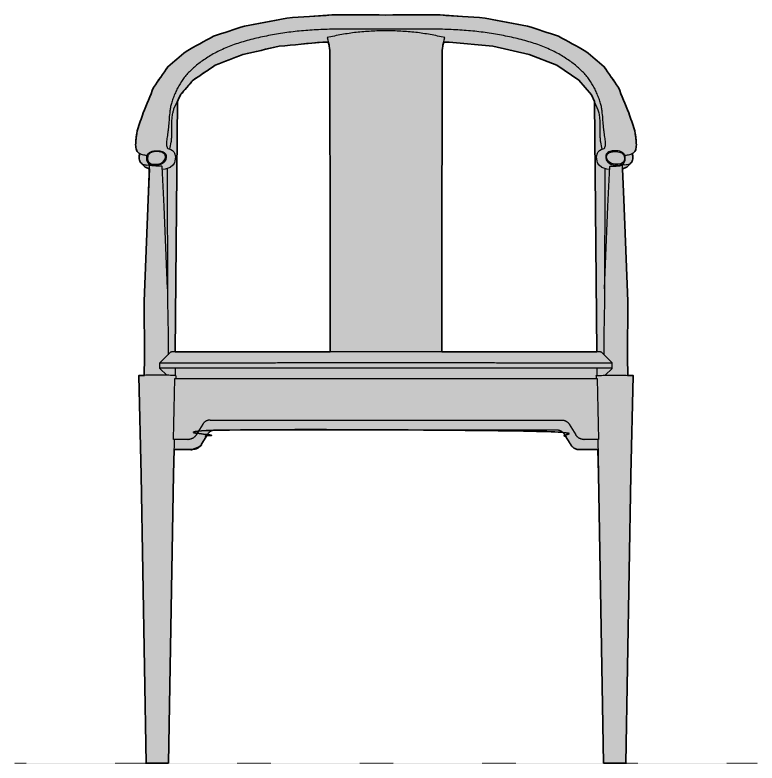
# Model space of a CAD drawing. Header units: millimetres. Extents: x 0 to 1796, y -1115 to 821.
# Drawn here: x 0 to 814, y 0 to 821 of the extents above; entities that cross this region are included whole.
import ezdxf

# ---------------------------------------------------------------- set-up
doc = ezdxf.new("R2010")
doc.units = ezdxf.units.MM
doc.linetypes.add('Dots', pattern=[1, 0, -1])
doc.layers.add('Blocks', color=7, linetype='Continuous')
doc.layers.add('Blocks$Fill', color=7, linetype='Continuous', true_color=0xffffff)
for name, color, linetype, lineweight, true_color in [('Blocks$Inner', 7, 'Continuous', 25, 0x007f00), ('Blocks$Outline', 7, 'Continuous', 35, 0xff3f3f), ('Groud', 7, 'Dots', 25, 0x243775)]:
    doc.layers.add(name, color=color, linetype=linetype, lineweight=lineweight, true_color=true_color)

# ---------------------------------------------------------------- blocks, each defined once
blk = doc.blocks.new('China Chair Dining Chair Front')
at = {"layer": 'Blocks$Fill'}
h = blk.add_hatch(color=256, dxfattribs=at)
h.paths.add_polyline_path([(639.57, 344.01), (645.7, 0), (670.19, 0), (675.66, 315.8), (678.32, 425.15), (678.32, 425.15), (678.32, 425.15), (678.32, 425.15), (678.32, 425.15), (678.32, 425.15), (678.32, 425.15), (678.32, 425.15), (678.32, 425.15), (678.32, 425.15), (678.32, 425.15), (678.32, 425.15), (678.32, 425.15), (678.32, 425.15), (678.32, 425.15), (678.32, 425.15), (678.32, 425.16), (678.32, 425.16), (678.32, 425.16), (678.32, 425.16), (678.32, 425.16), (678.32, 425.16), (678.32, 425.16), (678.32, 425.16), (678.31, 425.16), (678.31, 425.16), (678.31, 425.16), (678.31, 425.16), (678.31, 425.16), (678.31, 425.16), (678.31, 425.16), (678.31, 425.16), (678.31, 425.16), (678.31, 425.16), (678.31, 425.17), (678.31, 425.17), (678.31, 425.17), (678.3, 425.17), (678.3, 425.17), (678.3, 425.17), (678.3, 425.17), (678.3, 425.17), (678.3, 425.17), (678.29, 425.17), (678.29, 425.18), (678.28, 425.18), (678.28, 425.18), (678.28, 425.18), (678.27, 425.18), (678.26, 425.19), (678.25, 425.19), (678.24, 425.19), (678.23, 425.2), (678.2, 425.2), (678.15, 425.21), (678.09, 425.23), (678.03, 425.24), (677.95, 425.25), (677.78, 425.27), (677.57, 425.29), (677.03, 425.33), (676.35, 425.37), (672.19, 425.52), (672.28, 507.1), (667.87, 618.56), (666.53, 652.3), (671.13, 654.15), (674.75, 657.82), (674.91, 657.93), (675.07, 658.04), (675.22, 658.15), (675.37, 658.27), (675.52, 658.4), (675.66, 658.53), (675.8, 658.66), (675.94, 658.8), (676.04, 658.91), (676.14, 659.02), (676.23, 659.14), (676.33, 659.26), (676.42, 659.38), (676.51, 659.5), (676.59, 659.62), (676.71, 659.8), (676.78, 659.92), (676.85, 660.04), (676.92, 660.16), (676.99, 660.29), (677.05, 660.41), (677.11, 660.54), (677.17, 660.66), (677.23, 660.79), (677.29, 660.92), (677.34, 661.05), (677.39, 661.19), (677.44, 661.32), (677.48, 661.46), (677.53, 661.59), (677.56, 661.73), (677.6, 661.87), (677.64, 662.01), (677.67, 662.15), (677.7, 662.29), (677.72, 662.43), (677.75, 662.58), (677.77, 662.72), (677.8, 663.02), (677.83, 663.32), (677.85, 663.64), (677.86, 663.96), (677.86, 664.29), (677.85, 664.63), (677.83, 664.98), (677.78, 665.71), (677.7, 666.45), (677.54, 667.72), (677.32, 669.1), (677.52, 669.21), (677.71, 669.32), (677.9, 669.43), (678.08, 669.55), (678.34, 669.72), (678.46, 669.81), (678.58, 669.9), (678.7, 669.99), (678.82, 670.09), (678.93, 670.18), (679.05, 670.28), (679.16, 670.38), (679.26, 670.48), (679.36, 670.58), (679.47, 670.68), (679.56, 670.78), (679.66, 670.89), (679.75, 671), (679.84, 671.11), (679.92, 671.22), (680.01, 671.33), (680.09, 671.44), (680.16, 671.56), (680.24, 671.68), (680.31, 671.8), (680.38, 671.92), (680.45, 672.04), (680.51, 672.16), (680.57, 672.29), (680.63, 672.42), (680.69, 672.55), (680.75, 672.68), (680.8, 672.81), (680.9, 673.08), (681, 673.36), (681.09, 673.65), (681.17, 673.95), (681.24, 674.25), (681.31, 674.56), (681.38, 674.88), (681.43, 675.21), (681.48, 675.54), (681.52, 675.88), (681.56, 676.24), (681.59, 676.6), (681.61, 676.96), (681.64, 677.72), (681.65, 678.52), (681.64, 679.34), (681.61, 680.2), (681.51, 682.02), (681.34, 683.98), (680.84, 688.29), (680.52, 690.64), (680.34, 691.85), (680.12, 693.06), (679.92, 694.04), (679.7, 695.03), (673.36, 713.59), (661.93, 741.63), (646.26, 764.27), (626.39, 781.12), (596.09, 797.8), (562.19, 808.91), (515.69, 817.68), (466.47, 821.07), (407.02, 821.02), (347.57, 821.07), (298.36, 817.68), (251.85, 808.91), (217.95, 797.8), (187.66, 781.12), (167.79, 764.27), (152.12, 741.63), (140.68, 713.59), (134.35, 695.03), (134.12, 694.04), (133.92, 693.06), (133.71, 691.85), (133.52, 690.64), (132.93, 686.07), (132.71, 683.98), (132.54, 682.02), (132.43, 680.2), (132.4, 679.34), (132.39, 678.52), (132.4, 677.72), (132.43, 676.96), (132.45, 676.6), (132.48, 676.24), (132.52, 675.88), (132.56, 675.54), (132.61, 675.21), (132.67, 674.88), (132.73, 674.56), (132.8, 674.25), (132.87, 673.95), (132.96, 673.65), (133.04, 673.36), (133.14, 673.08), (133.24, 672.81), (133.3, 672.68), (133.35, 672.55), (133.41, 672.42), (133.47, 672.29), (133.53, 672.16), (133.6, 672.04), (133.66, 671.92), (133.73, 671.8), (133.8, 671.68), (133.88, 671.56), (133.96, 671.44), (134.04, 671.33), (134.12, 671.22), (134.2, 671.11), (134.29, 671), (134.39, 670.89), (134.48, 670.78), (134.58, 670.68), (134.68, 670.58), (134.78, 670.48), (134.89, 670.38), (135, 670.28), (135.11, 670.18), (135.22, 670.09), (135.34, 669.99), (135.46, 669.9), (135.58, 669.81), (135.71, 669.72), (135.96, 669.55), (136.15, 669.43), (136.33, 669.32), (136.53, 669.21), (136.72, 669.1), (136.5, 667.72), (136.34, 666.45), (136.26, 665.71), (136.21, 664.98), (136.19, 664.63), (136.19, 664.29), (136.19, 663.96), (136.2, 663.64), (136.21, 663.32), (136.24, 663.02), (136.27, 662.72), (136.3, 662.58), (136.32, 662.43), (136.35, 662.29), (136.38, 662.15), (136.41, 662.01), (136.44, 661.87), (136.48, 661.73), (136.52, 661.59), (136.56, 661.46), (136.6, 661.32), (136.65, 661.19), (136.7, 661.05), (136.76, 660.92), (136.81, 660.79), (136.87, 660.66), (136.93, 660.54), (136.99, 660.41), (137.05, 660.29), (137.12, 660.16), (137.19, 660.04), (137.26, 659.92), (137.37, 659.75), (137.45, 659.62), (137.54, 659.5), (137.62, 659.38), (137.72, 659.26), (137.81, 659.14), (137.91, 659.02), (138, 658.91), (138.11, 658.8), (138.24, 658.66), (138.38, 658.53), (138.52, 658.4), (138.67, 658.27), (138.82, 658.15), (138.97, 658.04), (139.13, 657.93), (139.29, 657.82), (142.92, 654.15), (147.51, 652.3), (141.77, 507.1), (142.18, 445.41), (141.85, 425.52), (137.69, 425.37), (137.01, 425.33), (136.48, 425.29), (136.27, 425.27), (136.09, 425.25), (136.02, 425.24), (135.95, 425.23), (135.89, 425.21), (135.85, 425.2), (135.82, 425.2), (135.8, 425.19), (135.79, 425.19), (135.78, 425.19), (135.77, 425.18), (135.77, 425.18), (135.76, 425.18), (135.76, 425.18), (135.75, 425.18), (135.75, 425.17), (135.75, 425.17), (135.74, 425.17), (135.74, 425.17), (135.74, 425.17), (135.74, 425.17), (135.74, 425.17), (135.74, 425.17), (135.74, 425.17), (135.73, 425.17), (135.73, 425.16), (135.73, 425.16), (135.73, 425.16), (135.73, 425.16), (135.73, 425.16), (135.73, 425.16), (135.73, 425.16), (135.73, 425.16), (135.73, 425.16), (135.73, 425.16), (135.73, 425.16), (135.73, 425.16), (135.73, 425.16), (135.73, 425.16), (135.73, 425.16), (135.73, 425.16), (135.73, 425.16), (135.73, 425.16), (135.73, 425.15), (135.73, 425.15), (135.73, 425.15), (135.72, 425.15), (135.72, 425.15), (135.72, 425.15), (135.72, 425.15), (135.72, 425.15), (135.72, 425.15), (135.72, 425.15), (135.72, 425.15), (135.72, 425.15), (135.72, 425.15), (135.72, 425.15), (135.72, 425.15), (135.72, 425.15), (143.85, 0), (168.35, 0), (173.83, 316.96), (174.47, 344.01), (195.04, 343.97), (195.06, 343.97), (195.41, 343.98), (195.71, 343.99), (196.02, 344.01), (196.33, 344.05), (196.64, 344.09), (196.95, 344.14), (197.26, 344.2), (197.58, 344.28), (197.89, 344.36), (198.2, 344.45), (198.52, 344.56), (198.83, 344.67), (199.14, 344.8), (199.45, 344.93), (199.75, 345.08), (200.05, 345.23), (200.35, 345.4), (200.65, 345.58), (200.94, 345.77), (201.22, 345.97), (201.5, 346.17), (201.77, 346.39), (202.03, 346.62), (202.29, 346.85), (202.54, 347.1), (202.78, 347.35), (203.01, 347.61), (203.23, 347.88), (203.45, 348.15), (203.65, 348.43), (203.84, 348.72), (204.03, 349.01), (211.17, 360.73), (211.34, 360.99), (211.52, 361.25), (211.7, 361.51), (211.9, 361.76), (212.1, 362), (212.31, 362.24), (212.53, 362.47), (212.76, 362.69), (212.99, 362.9), (213.23, 363.11), (213.48, 363.3), (213.73, 363.49), (213.99, 363.67), (214.25, 363.84), (214.52, 364), (214.79, 364.16), (215.07, 364.3), (215.34, 364.43), (215.62, 364.55), (215.91, 364.66), (216.19, 364.77), (216.48, 364.86), (216.76, 364.94), (217.05, 365.02), (217.33, 365.08), (217.62, 365.14), (217.9, 365.18), (218.18, 365.22), (218.46, 365.25), (218.74, 365.27), (219.01, 365.28), (219.29, 365.29), (407.02, 365.28), (594.76, 365.29), (595.03, 365.28), (595.3, 365.27), (595.58, 365.25), (595.86, 365.22), (596.14, 365.18), (596.43, 365.14), (596.71, 365.08), (597, 365.02), (597.28, 364.94), (597.57, 364.86), (597.85, 364.77), (598.14, 364.66), (598.42, 364.55), (598.7, 364.43), (598.98, 364.3), (599.25, 364.16), (599.52, 364), (599.79, 363.84), (600.05, 363.67), (600.31, 363.49), (600.56, 363.3), (600.81, 363.11), (601.05, 362.9), (601.28, 362.69), (601.51, 362.47), (601.73, 362.24), (601.94, 362), (602.14, 361.76), (602.34, 361.51), (602.52, 361.25), (602.7, 360.99), (602.87, 360.73), (610.01, 349.01), (610.2, 348.72), (610.39, 348.43), (610.6, 348.15), (610.81, 347.88), (611.03, 347.61), (611.26, 347.35), (611.5, 347.1), (611.75, 346.86), (612.01, 346.62), (612.27, 346.4), (612.54, 346.18), (612.82, 345.97), (613.1, 345.77), (613.39, 345.58), (613.68, 345.41), (613.98, 345.24), (614.28, 345.08), (614.58, 344.94), (614.89, 344.8), (615.2, 344.67), (615.51, 344.56), (615.83, 344.46), (616.14, 344.36), (616.45, 344.28), (616.77, 344.21), (617.08, 344.14), (617.39, 344.09), (617.7, 344.05), (618.01, 344.02), (618.31, 343.99), (618.61, 343.98), (618.91, 343.97), (618.98, 343.97), (619, 343.97)], flags=0)
h.paths.add_polyline_path([(638.15, 451.3), (608.35, 451.31), (593.62, 451.32), (468.29, 451.37), (468.36, 572.33), (468.55, 750.95), (468.57, 777.29), (468.64, 779.68), (468.7, 780.88), (468.79, 782.07), (468.89, 783.26), (469.02, 784.46), (469.17, 785.65), (469.35, 786.83), (469.54, 787.97), (469.75, 789.1), (469.98, 790.23), (470.24, 791.35), (476.39, 791.32), (524.05, 786.72), (564.12, 777.74), (594.31, 765.88), (618.51, 749.58), (632.48, 733.29), (635.77, 725.99)], flags=0)
h.paths.add_polyline_path([(343.8, 791.35), (344.06, 790.23), (344.3, 789.1), (344.51, 787.97), (344.7, 786.83), (344.87, 785.65), (345.02, 784.46), (345.15, 783.26), (345.26, 782.07), (345.34, 780.88), (345.4, 779.68), (345.47, 777.29), (345.49, 750.95), (345.69, 572.33), (345.72, 540.97), (345.76, 451.37), (205.69, 451.31), (188.65, 451.31), (175.89, 451.3), (178.28, 726.16), (181.57, 733.29), (195.54, 749.58), (219.73, 765.88), (249.92, 777.74), (289.99, 786.72), (337.65, 791.32)], flags=0)
at = {"layer": 'Blocks$Inner'}
for p, q in [((178.28, 726.16), (175.89, 451.3)), ((635.77, 725.99), (638.15, 451.3)), ((170.63, 450.85), (158.99, 439.19)), ((655.05, 439.19), (643.41, 450.85)), ((159, 433.2), (158.99, 439.18)), ((655.04, 433.2), (655.05, 439.18)), ((166.61, 425.59), (159.01, 433.18)), ((175.74, 433.37), (175.67, 425.28)), ((638.31, 433.37), (638.38, 425.28)), ((647.43, 425.59), (655.04, 433.18)), ((176.46, 425.15), (176.38, 421.99)), ((637.58, 425.15), (637.66, 421.99)), ((206.01, 371.87), (198.87, 360.15)), ((214.12, 376.43), (214.05, 376.43)), ((608.03, 371.87), (615.18, 360.15)), ((211.17, 360.73), (204.03, 349.01)), ((610.01, 349.01), (602.87, 360.73)), ((639.58, 344.01), (619, 343.97))]:
    blk.add_line(p, q, dxfattribs=at)
for points in [[(679.7, 695.03), (673.36, 713.59), (661.93, 741.63), (646.26, 764.27), (626.39, 781.12), (596.09, 797.8), (562.19, 808.91), (515.69, 817.68), (466.47, 821.07), (407.02, 821.02), (347.57, 821.07), (298.36, 817.68), (251.85, 808.91), (217.95, 797.8), (187.66, 781.12), (167.79, 764.27), (152.12, 741.63), (140.68, 713.59), (134.35, 695.03)], [(174.45, 717.87), (181.57, 733.29), (195.54, 749.58), (219.73, 765.88), (249.92, 777.74), (289.99, 786.72), (337.65, 791.32), (343.8, 791.35)], [(639.94, 716.72), (632.48, 733.29), (618.51, 749.58), (594.31, 765.88), (564.12, 777.74), (524.05, 786.72), (476.39, 791.32), (470.24, 791.35)], [(167.67, 674.38), (170.93, 673.43), (172.71, 672.32), (174.14, 670.78), (174.88, 669.52), (175.41, 668.17), (175.94, 665.09), (175.9, 663), (175.45, 660.43), (175.11, 659.31), (174.55, 658.03), (173.16, 656.08), (170.11, 653.77), (164.92, 651.9), (161.72, 651.36)], [(652.32, 651.36), (649.12, 651.9), (643.94, 653.77), (640.88, 656.08), (639.49, 658.03), (638.93, 659.31), (638.59, 660.43), (638.15, 663), (638.1, 665.09), (638.64, 668.17), (639.17, 669.52), (639.9, 670.78), (641.33, 672.32), (643.11, 673.43), (646.37, 674.38)], [(145.7, 665.72), (145.43, 663.62), (145.66, 661.51), (146.47, 659.56), (149.31, 657.68), (152.69, 657.19), (156.13, 657.28), (159.47, 658), (162.43, 659.7), (164.38, 662.52)], [(668.34, 665.72), (668.61, 663.62), (668.39, 661.51), (667.58, 659.56), (664.74, 657.68), (661.35, 657.19), (657.92, 657.28), (654.57, 658), (651.61, 659.7), (649.66, 662.52)], [(147.51, 652.3), (142.92, 654.15), (139.29, 657.82)], [(666.53, 652.3), (671.13, 654.15), (674.75, 657.82)], [(141.85, 425.51), (142.18, 445.41), (141.77, 507.1), (146.17, 618.56), (147.68, 656.58)], [(167.33, 520.43), (163.83, 610.85), (161.55, 654.72)], [(167.05, 652.67), (167.36, 507.11), (168.04, 470.49), (168.04, 448.19)], [(646.99, 652.67), (646.68, 507.11), (646, 470.49), (646, 448.19)], [(646.71, 520.43), (650.21, 610.85), (652.5, 654.72)], [(672.19, 425.51), (671.86, 445.41), (672.28, 507.1), (667.87, 618.56), (666.36, 656.58)], [(174.73, 355.13), (173.83, 316.96), (168.35, 0), (143.85, 0), (138.38, 315.8), (135.72, 425.15)], [(189.83, 355.12), (173.87, 355.13), (174.2, 371.84), (174.52, 388.56), (174.86, 405.27), (175.19, 421.99), (407.02, 421.99), (638.85, 421.99), (639.19, 405.27), (639.52, 388.56), (639.85, 371.84), (640.17, 355.13), (624.21, 355.12)], [(639.31, 355.13), (640.21, 316.96), (645.7, 0), (670.19, 0), (675.66, 315.8), (678.32, 425.15)], [(214.05, 376.43), (407.02, 376.43), (599.99, 376.43)], [(594.76, 365.29), (407.02, 365.28), (219.29, 365.29)], [(195.04, 343.97), (174.46, 344.01)]]:
    blk.add_lwpolyline(points, dxfattribs=at)
for points, knots in [([(407.02, 805.3), (403.86, 805.33), (397.5, 805.36), (387.83, 805.41), (378.17, 805.56), (368.66, 805.67), (359.21, 805.64), (346.51, 805.41), (330.61, 804.82), (311.84, 803.53), (293.62, 801.26), (275.83, 798.06), (258.66, 794.18), (242.25, 789.38), (227.34, 783.51), (214.16, 776.58), (202.75, 768.91), (194.8, 762.27), (189.34, 756.75), (184.52, 751.05), (180.5, 744.86), (177.08, 738.21), (174.78, 733.05), (172.72, 727.78), (171.26, 722.78), (170.29, 718.06), (169.46, 712.15), (168.98, 705.39), (168.52, 699.06), (167.96, 694.12), (167.23, 689.23), (166.43, 683.68), (166.09, 678.55), (166.7, 675.8), (167.48, 674.64), (167.67, 674.38)], [14.7595445, 14.7595445, 14.7595445, 14.7595445, 14.7751695, 14.7907945, 14.8064195, 14.8220445, 14.8376695, 14.8532945, 14.8845445, 14.9157945, 14.9470445, 14.9782945, 15.0095445, 15.0407945, 15.0720445, 15.1032945, 15.1345445, 15.1657945, 15.1814195, 15.1970445, 15.2282945, 15.2439195, 15.2595445, 15.2751695, 15.2907945, 15.3064195, 15.3220445, 15.3532945, 15.3845445, 15.4001695, 15.4157945, 15.4470445, 15.4782945, 15.5095445, 15.5189129, 15.5189129, 15.5189129, 15.5189129]), ([(646.37, 674.38), (646.57, 674.64), (647.34, 675.8), (647.95, 678.55), (647.62, 683.68), (646.82, 689.23), (646.08, 694.12), (645.52, 699.06), (645.06, 705.39), (644.58, 712.15), (643.75, 718.06), (642.78, 722.78), (641.32, 727.78), (639.26, 733.05), (636.96, 738.21), (633.54, 744.86), (629.52, 751.05), (624.71, 756.75), (619.24, 762.27), (611.3, 768.91), (599.88, 776.58), (586.7, 783.51), (571.79, 789.38), (555.38, 794.18), (538.22, 798.06), (520.42, 801.26), (502.2, 803.53), (483.43, 804.82), (467.53, 805.41), (454.84, 805.64), (445.38, 805.67), (435.88, 805.56), (426.21, 805.41), (416.55, 805.36), (410.19, 805.33), (407.02, 805.3)], [14.0001762, 14.0001762, 14.0001762, 14.0001762, 14.0095445, 14.0407945, 14.0720445, 14.1032945, 14.1189195, 14.1345445, 14.1657945, 14.1970445, 14.2126695, 14.2282945, 14.2439195, 14.2595445, 14.2751695, 14.2907945, 14.3220445, 14.3376695, 14.3532945, 14.3845445, 14.4157945, 14.4470445, 14.4782945, 14.5095445, 14.5407945, 14.5720445, 14.6032945, 14.6345445, 14.6657945, 14.6814195, 14.6970445, 14.7126695, 14.7282945, 14.7439195, 14.7595445, 14.7595445, 14.7595445, 14.7595445]), ([(407.02, 803.69), (401.65, 803.71), (393.53, 803.43), (382.55, 802.69), (371.73, 801.68), (358.53, 799.7), (347.78, 797.39), (342.38, 796.15)], [220.465444, 220.465444, 220.465444, 220.465444, 220.715444, 220.840444, 220.965444, 221.215444, 221.465444, 221.465444, 221.465444, 221.465444]), ([(471.66, 796.15), (466.26, 797.39), (455.52, 799.7), (442.31, 801.68), (431.49, 802.69), (420.51, 803.43), (412.39, 803.71), (407.02, 803.69)], [219.465444, 219.465444, 219.465444, 219.465444, 219.715444, 219.965444, 220.090444, 220.215444, 220.465444, 220.465444, 220.465444, 220.465444]), ([(169.77, 673.77), (170.51, 676.26), (171.08, 678.89), (171.46, 681.63), (171.55, 682.31), (171.79, 684.26), (171.98, 687.55), (172.03, 691.55), (172, 695.67), (171.97, 699.94), (172.07, 704.47), (172.49, 709.31), (173.28, 713.8), (174.08, 716.7), (174.45, 717.87)], [0.3621621, 0.3621621, 0.3621621, 0.3621621, 0.4011482, 0.4011482, 0.4011482, 0.4107143, 0.4285714, 0.4464286, 0.4642857, 0.4821429, 0.5, 0.5178571, 0.5357143, 0.5475146, 0.5475146, 0.5475146, 0.5475146]), ([(644.28, 673.77), (643.53, 676.26), (642.97, 678.89), (642.58, 681.63), (642.49, 682.31), (642.25, 684.26), (642.06, 687.55), (642.01, 691.55), (642.04, 695.67), (642.08, 699.94), (641.98, 704.47), (641.56, 709.31), (640.83, 713.44), (640.17, 715.95), (639.94, 716.74)], [0.3621621, 0.3621621, 0.3621621, 0.3621621, 0.4011482, 0.4011482, 0.4011482, 0.4107143, 0.4285714, 0.4464286, 0.4642857, 0.4821429, 0.5, 0.5178571, 0.5357143, 0.5436864, 0.5436864, 0.5436864, 0.5436864]), ([(134.35, 695.03), (134.19, 694.37), (133.87, 692.91), (133.51, 690.62), (133.2, 688.27), (132.83, 685.31), (132.36, 680.58), (132.3, 676.27), (133.07, 673), (134.08, 671.04), (135.86, 669.48), (138.26, 668.33), (140.92, 667.62), (143.39, 667.32), (144.71, 667.31), (145.24, 667.32)], [18.3635462, 18.3635462, 18.3635462, 18.3635462, 18.3713227, 18.3809381, 18.3905535, 18.4001689, 18.4193997, 18.4578614, 18.4770922, 18.496323, 18.5155538, 18.5347846, 18.5540154, 18.5732462, 18.590956, 18.590956, 18.590956, 18.590956]), ([(668.8, 667.32), (669.34, 667.31), (670.65, 667.32), (673.12, 667.62), (675.78, 668.33), (678.18, 669.48), (679.97, 671.04), (680.98, 673), (681.74, 676.27), (681.68, 680.58), (681.21, 685.31), (680.84, 688.27), (680.54, 690.62), (680.17, 692.91), (679.85, 694.37), (679.7, 695.03)], [0.1361364, 0.1361364, 0.1361364, 0.1361364, 0.1538462, 0.173077, 0.1923078, 0.2115386, 0.2307694, 0.2500003, 0.2692311, 0.3076927, 0.3269235, 0.3365389, 0.3461543, 0.3557697, 0.3635462, 0.3635462, 0.3635462, 0.3635462]), ([(136.72, 669.1), (136.56, 668.14), (136.43, 667.26), (136.34, 666.45), (136.31, 666.19), (136.18, 664.92), (136.14, 662.94), (136.59, 661.15), (137.13, 660.12), (137.34, 659.8)], [0.4399092, 0.4399092, 0.4399092, 0.4399092, 0.470446, 0.470446, 0.470446, 0.48, 0.52, 0.56, 0.5789974, 0.5789974, 0.5789974, 0.5789974]), ([(145.31, 667.47), (145.56, 668), (146.17, 668.97), (147.88, 670.54), (149.5, 671.21), (150.62, 671.51)], [9, 9, 9, 9, 9.25, 9.5, 10, 10, 10, 10]), ([(150.84, 670.56), (150.76, 670.53), (150.2, 670.38), (149.18, 670), (147.92, 669.26), (146.88, 668.27), (146.12, 667.06), (145.82, 666.17), (145.7, 665.72)], [43.345105, 43.345105, 43.345105, 43.345105, 43.612643, 45.093254, 46.573866, 47.982677, 49.391487, 50.798119, 50.798119, 50.798119, 50.798119]), ([(157.54, 671.03), (156.45, 671.09), (154.2, 671.13), (151.96, 670.86), (150.84, 670.56)], [36.602356, 36.602356, 36.602356, 36.602356, 39.86508, 43.345105, 43.345105, 43.345105, 43.345105]), ([(163.85, 668.61), (163.52, 668.97), (162.71, 669.64), (160.61, 670.65), (158.79, 670.96), (157.54, 671.03)], [29.672751, 29.672751, 29.672751, 29.672751, 31.13815, 32.814694, 36.602356, 36.602356, 36.602356, 36.602356]), ([(164.38, 662.52), (164.47, 662.74), (164.65, 663.21), (164.9, 664.12), (165.08, 665.26), (164.98, 666.55), (164.55, 667.7), (164.1, 668.33), (163.85, 668.61)], [23.195764, 23.195764, 23.195764, 23.195764, 23.934281, 24.672799, 26.028942, 27.385084, 28.528918, 29.672751, 29.672751, 29.672751, 29.672751]), ([(164.58, 669.25), (164.79, 669.02), (165.17, 668.53), (165.62, 667.68), (165.91, 666.76), (166.08, 665.49), (165.94, 663.94), (165.56, 662.74), (165.32, 662.15)], [4, 4, 4, 4, 4.125, 4.25, 4.375, 4.5, 4.75, 5, 5, 5, 5]), ([(649.46, 669.25), (649.25, 669.02), (648.87, 668.53), (648.42, 667.68), (648.13, 666.76), (647.96, 665.49), (648.11, 663.94), (648.49, 662.74), (648.72, 662.15)], [4, 4, 4, 4, 4.125, 4.25, 4.375, 4.5, 4.75, 5, 5, 5, 5]), ([(649.66, 662.52), (649.57, 662.74), (649.4, 663.21), (649.14, 664.12), (648.96, 665.26), (649.07, 666.55), (649.49, 667.7), (649.94, 668.33), (650.19, 668.61)], [23.195764, 23.195764, 23.195764, 23.195764, 23.934281, 24.672799, 26.028942, 27.385084, 28.528918, 29.672751, 29.672751, 29.672751, 29.672751]), ([(650.19, 668.61), (650.52, 668.97), (651.34, 669.64), (653.43, 670.65), (655.25, 670.96), (656.51, 671.03)], [29.672751, 29.672751, 29.672751, 29.672751, 31.13815, 32.814694, 36.602356, 36.602356, 36.602356, 36.602356]), ([(656.51, 671.03), (657.59, 671.09), (659.84, 671.13), (662.08, 670.86), (663.2, 670.56)], [36.602356, 36.602356, 36.602356, 36.602356, 39.86508, 43.345105, 43.345105, 43.345105, 43.345105]), ([(663.2, 670.56), (663.29, 670.53), (663.85, 670.38), (664.86, 670), (666.12, 669.26), (667.17, 668.27), (667.92, 667.06), (668.23, 666.17), (668.34, 665.72)], [43.345105, 43.345105, 43.345105, 43.345105, 43.612643, 45.093254, 46.573866, 47.982677, 49.391487, 50.798119, 50.798119, 50.798119, 50.798119]), ([(668.73, 667.47), (668.48, 668), (667.87, 668.97), (666.16, 670.54), (664.54, 671.21), (663.43, 671.51)], [9, 9, 9, 9, 9.25, 9.5, 10, 10, 10, 10]), ([(677.32, 669.1), (677.48, 668.14), (677.61, 667.26), (677.7, 666.45), (677.73, 666.19), (677.86, 664.92), (677.9, 662.94), (677.45, 661.15), (676.91, 660.12), (676.71, 659.8)], [0.4399092, 0.4399092, 0.4399092, 0.4399092, 0.470446, 0.470446, 0.470446, 0.48, 0.52, 0.56, 0.5789974, 0.5789974, 0.5789974, 0.5789974]), ([(137.34, 659.8), (137.35, 659.78), (137.57, 659.43), (138.33, 658.45), (139.96, 657.3), (142.38, 656.49), (144.9, 656.3), (146.67, 656.54), (147.69, 656.84), (148.04, 656.98), (148.18, 657.04)], [0.5789974, 0.5789974, 0.5789974, 0.5789974, 0.5799979, 0.5999979, 0.6399979, 0.6799979, 0.7199979, 0.7599979, 0.7799979, 0.7999979, 0.7999979, 0.7999979, 0.7999979]), ([(152.47, 656.2), (151.63, 656.24), (150.39, 656.36), (148.73, 656.8), (147.53, 657.3), (146.47, 658.02), (145.91, 658.67), (145.68, 659.02)], [6, 6, 6, 6, 6.333333, 6.5, 6.666667, 6.833333, 7, 7, 7, 7]), ([(165.32, 662.15), (165.12, 661.64), (164.63, 660.67), (163.29, 658.93), (161.32, 657.57), (158.93, 656.71), (156.06, 656.17), (153.92, 656.13), (152.47, 656.2)], [5, 5, 5, 5, 5.107143, 5.214286, 5.428571, 5.571429, 5.714286, 6, 6, 6, 6]), ([(648.72, 662.15), (648.92, 661.64), (649.42, 660.67), (650.76, 658.93), (652.72, 657.57), (655.11, 656.71), (657.98, 656.17), (660.13, 656.13), (661.57, 656.2)], [5, 5, 5, 5, 5.107143, 5.214286, 5.428571, 5.571429, 5.714286, 6, 6, 6, 6]), ([(661.57, 656.2), (662.41, 656.24), (663.66, 656.36), (665.32, 656.8), (666.51, 657.3), (667.58, 658.02), (668.14, 658.67), (668.36, 659.02)], [6, 6, 6, 6, 6.333333, 6.5, 6.666667, 6.833333, 7, 7, 7, 7]), ([(676.71, 659.8), (676.7, 659.78), (676.47, 659.43), (675.72, 658.45), (674.08, 657.3), (671.67, 656.49), (669.14, 656.3), (667.38, 656.54), (666.35, 656.84), (666, 656.98), (665.86, 657.04)], [0.5789974, 0.5789974, 0.5789974, 0.5789974, 0.5799979, 0.5999979, 0.6399979, 0.6799979, 0.7199979, 0.7599979, 0.7799979, 0.7999979, 0.7999979, 0.7999979, 0.7999979]), ([(151.78, 655.37), (150.55, 655.6), (149.76, 655.86), (148.8, 656.16), (148.12, 656.36), (147.73, 656.51), (147.64, 656.61), (147.8, 656.61), (148.01, 656.55), (148.15, 656.49), (148.27, 656.44), (148.4, 656.38), (148.55, 656.29), (148.67, 656.22), (148.74, 656.17)], [0.4361483, 0.4361483, 0.4361483, 0.4361483, 0.5113265, 0.5738265, 0.6363265, 0.6988265, 0.7613265, 0.8238265, 0.8550765, 0.8707015, 0.8863265, 0.9019515, 0.9175765, 0.9372652, 0.9372652, 0.9372652, 0.9372652]), ([(161.55, 654.72), (161.55, 654.72), (161.54, 654.79), (161.42, 654.91), (161.03, 655.03), (160.45, 655.05), (159.6, 655.02), (158.52, 654.98), (157.31, 654.96), (156.46, 654.98), (151.78, 655.37)], [0, 0, 0, 0, 0.0077784, 0.0702785, 0.1327786, 0.1952786, 0.2577787, 0.3202788, 0.3827789, 0.4361483, 0.4361483, 0.4361483, 0.4361483]), ([(652.5, 654.72), (652.5, 654.72), (652.5, 654.79), (652.63, 654.91), (653.01, 655.03), (653.6, 655.05), (654.44, 655.02), (655.53, 654.98), (656.73, 654.96), (657.58, 654.98), (662.26, 655.37)], [0, 0, 0, 0, 0.0077784, 0.0702785, 0.1327786, 0.1952786, 0.2577787, 0.3202788, 0.3827789, 0.4361483, 0.4361483, 0.4361483, 0.4361483]), ([(662.26, 655.37), (663.49, 655.6), (664.28, 655.86), (665.25, 656.16), (665.93, 656.36), (666.31, 656.51), (666.41, 656.61), (666.24, 656.61), (666.04, 656.55), (665.89, 656.49), (665.78, 656.44), (665.65, 656.38), (665.49, 656.29), (665.37, 656.22), (665.3, 656.17)], [0.4361483, 0.4361483, 0.4361483, 0.4361483, 0.5113265, 0.5738265, 0.6363265, 0.6988265, 0.7613265, 0.8238265, 0.8550765, 0.8707015, 0.8863265, 0.9019515, 0.9175765, 0.9372652, 0.9372652, 0.9372652, 0.9372652]), ([(172.59, 451.29), (172.29, 451.27), (171.89, 451.22), (171.53, 451.14), (171.35, 451.09), (171.24, 451.05), (171.1, 451), (170.88, 450.94), (170.72, 450.89), (170.63, 450.85)], [8.3657359, 8.3657359, 8.3657359, 8.3657359, 8.4907359, 8.5532359, 8.5844859, 8.6157359, 8.6469859, 8.6782359, 8.7349609, 8.7349609, 8.7349609, 8.7349609]), ([(174.57, 451.3), (174.48, 451.3), (174.29, 451.3), (174.02, 451.3), (173.77, 451.3), (173.56, 451.29), (173.39, 451.29), (173.27, 451.29), (173.19, 451.29), (173.14, 451.29), (173.09, 451.29), (173.06, 451.29), (173.04, 451.29), (173.02, 451.29), (173.01, 451.29), (173.01, 451.29), (173, 451.29), (172.99, 451.29), (172.99, 451.29), (172.98, 451.29), (172.97, 451.29), (172.97, 451.29), (172.96, 451.29), (172.94, 451.29), (172.93, 451.29), (172.9, 451.29), (172.87, 451.29), (172.82, 451.29), (172.76, 451.29), (172.67, 451.29), (172.61, 451.29), (172.59, 451.29)], [5.899617, 5.899617, 5.899617, 5.899617, 6.190728, 6.48184, 6.734262, 6.986685, 7.163939, 7.299157, 7.367665, 7.436172, 7.48118, 7.526187, 7.549018, 7.571849, 7.579685, 7.58752, 7.598076, 7.608631, 7.617168, 7.625705, 7.634242, 7.642779, 7.658375, 7.673972, 7.706334, 7.738696, 7.794062, 7.849429, 7.994827, 8.180281, 8.365736, 8.365736, 8.365736, 8.365736]), ([(407.02, 451.33), (398.13, 451.34), (379.56, 451.36), (351.29, 451.37), (322.23, 451.37), (298.02, 451.36), (278.65, 451.35), (264.11, 451.34), (249.62, 451.33), (235.09, 451.32), (220.43, 451.32), (210.61, 451.31), (205.69, 451.31)], [4.3674804, 4.3674804, 4.3674804, 4.3674804, 4.4380787, 4.5150017, 4.5919248, 4.6688479, 4.7073094, 4.745771, 4.7842325, 4.8226941, 4.8611556, 4.8996171, 4.8996171, 4.8996171, 4.8996171]), ([(608.35, 451.31), (603.43, 451.31), (593.61, 451.32), (578.95, 451.32), (564.42, 451.33), (549.93, 451.34), (535.39, 451.35), (516.03, 451.36), (491.81, 451.37), (462.75, 451.37), (434.49, 451.36), (415.91, 451.34), (407.02, 451.33)], [3.8353437, 3.8353437, 3.8353437, 3.8353437, 3.8738053, 3.9122668, 3.9507283, 3.9891899, 4.0276514, 4.066113, 4.143036, 4.2199591, 4.2968822, 4.3674804, 4.3674804, 4.3674804, 4.3674804]), ([(641.46, 451.29), (641.43, 451.29), (641.37, 451.29), (641.29, 451.29), (641.22, 451.29), (641.17, 451.29), (641.14, 451.29), (641.12, 451.29), (641.1, 451.29), (641.09, 451.29), (641.08, 451.29), (641.07, 451.29), (641.06, 451.29), (641.06, 451.29), (641.05, 451.29), (641.04, 451.29), (641.04, 451.29), (641.03, 451.29), (641.02, 451.29), (641.01, 451.29), (640.98, 451.29), (640.95, 451.29), (640.9, 451.29), (640.85, 451.29), (640.77, 451.29), (640.65, 451.29), (640.48, 451.29), (640.27, 451.3), (640.02, 451.3), (639.75, 451.3), (639.57, 451.3), (639.47, 451.3)], [0.369225, 0.369225, 0.369225, 0.369225, 0.554679, 0.740134, 0.885532, 0.940898, 0.996265, 1.028627, 1.060989, 1.076585, 1.092182, 1.100719, 1.109256, 1.117793, 1.12633, 1.136885, 1.147441, 1.155276, 1.163112, 1.185943, 1.208774, 1.253781, 1.298789, 1.367296, 1.435803, 1.571022, 1.748276, 2.000698, 2.253121, 2.544232, 2.835344, 2.835344, 2.835344, 2.835344]), ([(643.41, 450.85), (643.33, 450.89), (643.16, 450.94), (642.94, 451), (642.81, 451.05), (642.69, 451.09), (642.51, 451.14), (642.15, 451.22), (641.76, 451.27), (641.46, 451.29)], [0, 0, 0, 0, 0.056725, 0.087975, 0.119225, 0.150475, 0.181725, 0.244225, 0.369225, 0.369225, 0.369225, 0.369225]), ([(158.99, 439.26), (172.35, 439.27), (173.98, 439.28), (176.95, 439.3), (180.4, 439.31), (184.58, 439.31), (190.12, 439.32), (197.33, 439.33), (203.46, 439.34), (206.62, 439.35)], [0, 0, 0, 0, 0.0625, 0.125, 0.25, 0.375, 0.5, 0.75, 1, 1, 1, 1]), ([(206.62, 439.35), (209.2, 439.34), (214.25, 439.35), (221.77, 439.35), (229.22, 439.36), (236.73, 439.36), (244, 439.38), (251.04, 439.39), (258.13, 439.4), (267.91, 439.41), (279.02, 439.43), (290.09, 439.44), (300.63, 439.46), (309.92, 439.47), (319.09, 439.48), (326.18, 439.49), (333.44, 439.5), (343.08, 439.51), (355.41, 439.52), (368.73, 439.54), (379.58, 439.55), (387.64, 439.55), (395.6, 439.56), (402.07, 439.56), (405.87, 439.56), (407.02, 439.56)], [1, 1, 1, 1, 1.0208333, 1.0416667, 1.0625, 1.0833333, 1.1041667, 1.125, 1.1458333, 1.1666667, 1.2083333, 1.2291667, 1.25, 1.2916667, 1.3125, 1.3333333, 1.3541667, 1.375, 1.4166667, 1.4583333, 1.4791667, 1.5, 1.5208333, 1.5416667, 1.5506636, 1.5506636, 1.5506636, 1.5506636]), ([(407.02, 439.56), (408.17, 439.56), (411.97, 439.56), (418.44, 439.56), (426.4, 439.55), (434.46, 439.55), (445.31, 439.54), (458.63, 439.52), (470.96, 439.51), (480.61, 439.5), (487.87, 439.49), (494.95, 439.48), (504.12, 439.47), (513.41, 439.46), (523.95, 439.44), (535.02, 439.43), (546.14, 439.41), (555.92, 439.4), (563, 439.39), (570.04, 439.38), (577.31, 439.36), (584.82, 439.36), (592.27, 439.35), (599.79, 439.35), (604.84, 439.34), (607.42, 439.35)], [1.5506636, 1.5506636, 1.5506636, 1.5506636, 1.5596605, 1.5804938, 1.6013271, 1.6221605, 1.6429938, 1.6846605, 1.7263271, 1.7471605, 1.7679938, 1.7888271, 1.8096605, 1.8513271, 1.8721605, 1.8929938, 1.9346605, 1.9554938, 1.9763271, 1.9971605, 2.0179938, 2.0388271, 2.0596605, 2.0804938, 2.1013271, 2.1013271, 2.1013271, 2.1013271]), ([(607.42, 439.35), (610.58, 439.34), (616.71, 439.33), (623.92, 439.32), (629.47, 439.31), (633.64, 439.31), (637.1, 439.3), (640.06, 439.28), (641.69, 439.27), (655.05, 439.26)], [2.101327, 2.101327, 2.101327, 2.101327, 2.351327, 2.601327, 2.726327, 2.851327, 2.976327, 3.038827, 3.101327, 3.101327, 3.101327, 3.101327]), ([(211.32, 433.34), (209.26, 433.33), (205.34, 433.34), (200.17, 433.34), (196.36, 433.33), (193.67, 433.34), (191.79, 433.34), (190.19, 433.34), (188.52, 433.34), (187.06, 433.34), (185.76, 433.34), (184.18, 433.34), (181.97, 433.34), (178.93, 433.36), (175.95, 433.37), (173.77, 433.38), (172.35, 433.38), (171.31, 433.39), (170.65, 433.39), (170.25, 433.4), (169.73, 433.39), (168.96, 433.39), (168.33, 433.4), (167.98, 433.4), (167.7, 433.4), (167.41, 433.4), (167.06, 433.4), (166.78, 433.4), (166.52, 433.4), (166.32, 433.4), (166.15, 433.41), (166.01, 433.41), (165.82, 433.41), (165.77, 433.41), (165.57, 433.41), (165.39, 433.41), (165.19, 433.41), (164.97, 433.4), (164.79, 433.4), (164.6, 433.4), (164.45, 433.4), (164.17, 433.4), (164.26, 433.4), (164.04, 433.4), (163.97, 433.39), (163.83, 433.39), (163.68, 433.39), (163.52, 433.4), (163.35, 433.41), (163.41, 433.42), (163.21, 433.42), (163.02, 433.41), (163.04, 433.4), (162.85, 433.39), (162.68, 433.38), (162.38, 433.36), (162.07, 433.35), (161.8, 433.34), (161.58, 433.34), (161.47, 433.33), (161.32, 433.33), (161.14, 433.33), (160.84, 433.32), (160.49, 433.32), (160.16, 433.31), (159.85, 433.3), (159.58, 433.29), (159.38, 433.28), (159.23, 433.26), (159.1, 433.24), (159.04, 433.23), (159.02, 433.22)], [0.9229089, 0.9229089, 0.9229089, 0.9229089, 0.9302619, 0.9376148, 0.9449678, 0.9486442, 0.9523207, 0.9559972, 0.9596736, 0.9670266, 0.9743795, 0.9817325, 0.9890854, 0.9964384, 1.0111442, 1.0184972, 1.0258501, 1.0332031, 1.0368795, 1.0380284, 1.040556, 1.0479089, 1.0552619, 1.0626148, 1.0662913, 1.0699678, 1.0736442, 1.0773207, 1.0809972, 1.0846736, 1.0883501, 1.0920266, 1.0947839, 1.0975413, 1.0984604, 1.09892, 1.0993795, 1.0998391, 1.1000689, 1.1002986, 1.1007582, 1.1016773, 1.1048942, 1.1085707, 1.1140854, 1.1214384, 1.1287913, 1.1361442, 1.1434972, 1.1545266, 1.1582031, 1.1618795, 1.1729089, 1.1784236, 1.1839384, 1.1876148, 1.1949678, 1.2023207, 1.2059972, 1.2078354, 1.2096736, 1.2133501, 1.2170266, 1.2243795, 1.2317325, 1.2390854, 1.2464384, 1.2537913, 1.2611442, 1.2684972, 1.2758501, 1.2758501, 1.2758501, 1.2758501]), ([(407.02, 433.55), (405.03, 433.55), (398.67, 433.55), (390.15, 433.55), (381.54, 433.54), (375.22, 433.54), (368.83, 433.53), (359.97, 433.52), (348.48, 433.51), (334.33, 433.5), (320.1, 433.48), (306.22, 433.47), (293.01, 433.44), (282.81, 433.43), (275.24, 433.42), (269.92, 433.42), (264.88, 433.41), (258.36, 433.4), (250.6, 433.39), (242, 433.38), (231.66, 433.36), (220.85, 433.35), (214.2, 433.34), (211.32, 433.34)], [0.4614545, 0.4614545, 0.4614545, 0.4614545, 0.4729089, 0.4979089, 0.5104089, 0.5229089, 0.5354089, 0.5479089, 0.5729089, 0.5979089, 0.6229089, 0.6479089, 0.6729089, 0.6979089, 0.7104089, 0.7229089, 0.7354089, 0.7479089, 0.7729089, 0.7979089, 0.8229089, 0.8729089, 0.9229089, 0.9229089, 0.9229089, 0.9229089]), ([(602.72, 433.34), (599.85, 433.34), (593.19, 433.35), (582.38, 433.36), (572.05, 433.38), (563.45, 433.39), (555.68, 433.4), (549.16, 433.41), (544.12, 433.42), (538.81, 433.42), (531.23, 433.43), (521.03, 433.44), (507.83, 433.47), (493.94, 433.48), (479.72, 433.5), (465.56, 433.51), (454.08, 433.52), (445.21, 433.53), (438.82, 433.54), (432.5, 433.54), (423.89, 433.55), (415.37, 433.55), (409.01, 433.55), (407.02, 433.55)], [0, 0, 0, 0, 0.05, 0.1, 0.125, 0.15, 0.175, 0.1875, 0.2, 0.2125, 0.225, 0.25, 0.275, 0.3, 0.325, 0.35, 0.375, 0.3875, 0.4, 0.4125, 0.425, 0.45, 0.4614545, 0.4614545, 0.4614545, 0.4614545]), ([(655.03, 433.22), (655.01, 433.23), (654.94, 433.24), (654.81, 433.26), (654.66, 433.28), (654.46, 433.29), (654.19, 433.3), (653.89, 433.31), (653.55, 433.32), (653.2, 433.32), (652.9, 433.33), (652.72, 433.33), (652.58, 433.33), (652.46, 433.34), (652.25, 433.34), (651.97, 433.35), (651.66, 433.36), (651.36, 433.38), (651.19, 433.39), (651, 433.4), (651.02, 433.41), (650.83, 433.42), (650.63, 433.42), (650.69, 433.41), (650.53, 433.4), (650.37, 433.39), (650.22, 433.39), (650.07, 433.39), (650.01, 433.4), (649.78, 433.4), (649.87, 433.4), (649.59, 433.4), (649.45, 433.4), (649.25, 433.4), (649.07, 433.4), (648.85, 433.41), (648.65, 433.41), (648.48, 433.41), (648.27, 433.41), (648.22, 433.41), (648.03, 433.41), (647.89, 433.41), (647.72, 433.4), (647.52, 433.4), (647.27, 433.4), (646.98, 433.4), (646.63, 433.4), (646.34, 433.4), (646.07, 433.4), (645.72, 433.4), (645.09, 433.39), (644.31, 433.39), (643.8, 433.4), (643.39, 433.39), (642.73, 433.39), (641.7, 433.38), (640.28, 433.38), (638.09, 433.37), (635.11, 433.36), (632.07, 433.34), (629.87, 433.34), (628.28, 433.34), (626.99, 433.34), (625.53, 433.34), (623.86, 433.34), (622.26, 433.34), (620.38, 433.34), (617.68, 433.33), (613.87, 433.34), (608.7, 433.34), (604.78, 433.33), (602.72, 433.34)], [-0.3529412, -0.3529412, -0.3529412, -0.3529412, -0.3455882, -0.3382353, -0.3308824, -0.3235294, -0.3161765, -0.3088235, -0.3014706, -0.2941176, -0.2904412, -0.2867647, -0.2849265, -0.2830882, -0.2794118, -0.2720588, -0.2647059, -0.2610294, -0.2555147, -0.25, -0.2389706, -0.2352941, -0.2316176, -0.2205882, -0.2132353, -0.2058824, -0.1985294, -0.1911765, -0.1856618, -0.1819853, -0.1787684, -0.1778493, -0.1773897, -0.1771599, -0.1769301, -0.1764706, -0.176011, -0.1755515, -0.1746324, -0.171875, -0.1691176, -0.1654412, -0.1617647, -0.1580882, -0.1544118, -0.1507353, -0.1470588, -0.1433824, -0.1397059, -0.1323529, -0.125, -0.1176471, -0.1151195, -0.1139706, -0.1102941, -0.1029412, -0.0955882, -0.0882353, -0.0735294, -0.0661765, -0.0588235, -0.0514706, -0.0441176, -0.0367647, -0.0330882, -0.0294118, -0.0257353, -0.0220588, -0.0147059, -0.0073529, 0, 0, 0, 0])]:
    blk.add_open_spline(points, degree=3, knots=knots, dxfattribs=at)
for points, degree in [([(342.38, 796.15), (343.46, 793.12), (344.94, 786.86), (345.43, 780.48), (345.47, 777.29)], 3), ([(468.57, 777.29), (468.61, 780.48), (469.1, 786.86), (470.58, 793.12), (471.66, 796.15)], 3), ([(345.47, 777.29), (345.49, 750.95)], 1), ([(468.55, 750.95), (468.57, 777.29)], 1), ([(345.49, 750.95), (345.56, 691.41), (345.62, 631.87), (345.69, 572.33)], 3), ([(468.36, 572.33), (468.42, 631.87), (468.49, 691.41), (468.55, 750.95)], 3), ([(145.68, 659.02), (145.35, 659.52), (144.85, 660.62), (144.49, 662.38), (144.45, 664.18), (144.63, 665.39), (144.78, 665.96)], 3), ([(144.78, 665.96), (144.84, 666.22), (144.99, 666.74), (145.2, 667.23), (145.31, 667.47)], 3), ([(150.62, 671.51), (151.75, 671.81), (154.11, 672.12), (156.5, 672.07), (157.62, 672.01)], 3), ([(157.62, 672.01), (158.48, 671.96), (160.2, 671.72), (162.61, 670.89), (164.01, 669.89), (164.58, 669.25)], 3), ([(656.42, 672.01), (655.57, 671.96), (653.84, 671.72), (651.43, 670.89), (650.03, 669.89), (649.46, 669.25)], 3), ([(663.43, 671.51), (662.3, 671.81), (659.94, 672.12), (657.54, 672.07), (656.42, 672.01)], 3), ([(668.36, 659.02), (668.69, 659.52), (669.19, 660.62), (669.55, 662.38), (669.59, 664.18), (669.41, 665.39), (669.27, 665.96)], 3), ([(669.27, 665.96), (669.2, 666.22), (669.05, 666.74), (668.85, 667.23), (668.73, 667.47)], 3), ([(345.69, 572.33), (345.72, 540.97)], 1), ([(468.32, 540.97), (468.36, 572.33)], 1), ([(345.72, 540.97), (345.74, 508.87)], 1), ([(468.3, 508.87), (468.32, 540.97)], 1), ([(345.74, 508.87), (345.75, 476.29)], 1), ([(468.29, 476.29), (468.3, 508.87)], 1), ([(345.75, 476.29), (345.76, 451.37)], 1), ([(468.29, 451.37), (468.29, 476.29)], 1), ([(205.69, 451.31), (199.52, 451.31), (188.16, 451.31), (178.77, 451.3), (174.57, 451.3)], 3), ([(639.47, 451.3), (635.27, 451.3), (625.88, 451.31), (614.52, 451.31), (608.35, 451.31)], 3)]:
    blk.add_open_spline(points, degree=degree, dxfattribs=at)
for points, weights, knots in [([(135.85, 425.2), (135.72, 425.18), (135.72, 425.15), (135.72, 425.12), (135.86, 425.09)], [0.958962359607, 0.977798254121, 1, 0.97673638823, 0.957168291397], [9.3057092, 9.3057092, 9.3057092, 9.424778, 9.424778, 9.5495415, 9.5495415, 9.5495415]), ([(158.32, 425.66), (157.21, 425.66), (156.09, 425.66), (137.84, 425.66), (135.85, 425.2)], [0.958962359617, 0.977798254127, 1, 0.729308527065, 0.958962359607], [7.734913, 7.734913, 7.734913, 7.853982, 7.853982, 9.305709, 9.305709, 9.305709]), ([(176.34, 425.09), (176.46, 425.12), (176.46, 425.15), (176.46, 425.61), (158.32, 425.66)], [0.958962359607, 0.977798254121, 1, 0.729308527059, 0.958962359617], [6.164117, 6.164117, 6.164117, 6.283185, 6.283185, 7.734913, 7.734913, 7.734913]), ([(637.7, 425.09), (637.58, 425.12), (637.58, 425.15), (637.58, 425.61), (655.72, 425.66)], [0.958962359607, 0.977798254122, 1, 0.729308527059, 0.958962359617], [6.164117, 6.164117, 6.164117, 6.283185, 6.283185, 7.734913, 7.734913, 7.734913]), ([(655.72, 425.66), (656.83, 425.66), (657.95, 425.66), (676.2, 425.66), (678.2, 425.2)], [0.958962359617, 0.977798254127, 1, 0.729308527065, 0.958962359607], [7.734913, 7.734913, 7.734913, 7.853982, 7.853982, 9.305709, 9.305709, 9.305709]), ([(678.2, 425.2), (678.32, 425.18), (678.32, 425.15), (678.32, 425.12), (678.18, 425.09)], [0.958962359607, 0.977798254121, 1, 0.97673638823, 0.957168291398], [9.3057092, 9.3057092, 9.3057092, 9.424778, 9.424778, 9.5495415, 9.5495415, 9.5495415]), ([(198.8, 360.15), (195.73, 355.12), (189.84, 355.12), (189.83, 355.12), (189.83, 355.12)], [0.865746358945, 0.811296806801, 1, 0.999866830455, 0.999733782007], [-4.153614, -4.153614, -4.153614, -3.141593, -3.141593, -3.140878, -3.140878, -3.140878]), ([(624.21, 355.12), (624.21, 355.12), (624.21, 355.12), (618.31, 355.12), (615.24, 360.15)], [0.999733782007, 0.999866830455, 1, 0.811296806801, 0.865746358945], [38.77452, 38.77452, 38.77452, 38.775234, 38.775234, 39.787256, 39.787256, 39.787256]), ([(204.03, 349.01), (200.96, 343.97), (195.06, 343.97), (195.05, 343.97), (195.04, 343.97)], [0.865760234357, 0.811272769965, 1, 0.99965289787, 0.999306618427], [53.082837, 53.082837, 53.082837, 54.094987, 54.094987, 54.096849, 54.096849, 54.096849]), ([(619, 343.97), (618.99, 343.97), (618.98, 343.97), (613.08, 343.97), (610.01, 349.01)], [0.999306618427, 0.99965289787, 1, 0.811272769965, 0.865760234357], [20.583331, 20.583331, 20.583331, 20.585193, 20.585193, 21.597343, 21.597343, 21.597343])]:
    blk.add_rational_spline(points, weights, degree=2, knots=knots, dxfattribs=at)
for points, weights in [([(214.05, 376.43), (208.72, 376.43), (205.94, 371.87)], [1, 0.811296806722, 0.865746358991]), ([(599.99, 376.43), (605.32, 376.43), (608.1, 371.87)], [1, 0.811296806722, 0.865746358991]), ([(219.29, 365.29), (213.95, 365.29), (211.17, 360.73)], [0.999978887944, 0.811275817642, 0.865760234395]), ([(602.87, 360.73), (600.09, 365.29), (594.76, 365.29)], [0.865760234395, 0.811275817642, 0.999978887944])]:
    blk.add_rational_spline(points, weights, degree=2, dxfattribs=at)
at = {"layer": 'Blocks$Outline'}
for points in [[(470.24, 791.35), (476.39, 791.32), (524.05, 786.72), (564.12, 777.74), (594.31, 765.88), (618.51, 749.58), (632.48, 733.29), (635.77, 725.99)], [(175.89, 451.3), (178.28, 726.16)], [(635.77, 725.99), (638.15, 451.3)], [(139.29, 657.82), (142.92, 654.15), (147.51, 652.3)], [(666.53, 652.3), (671.13, 654.15), (674.75, 657.82)], [(147.51, 652.3), (146.17, 618.56), (141.77, 507.1), (142.18, 445.41), (141.85, 425.52)], [(672.19, 425.52), (671.86, 445.41), (672.28, 507.1), (667.87, 618.56), (666.53, 652.3)], [(135.72, 425.15), (138.38, 315.8), (143.85, 0), (168.35, 0), (173.83, 316.96), (174.47, 344.01)], [(639.57, 344.01), (640.21, 316.96), (645.7, 0), (670.19, 0), (675.66, 315.8), (678.32, 425.15)], [(618.91, 343.97), (618.98, 343.97)]]:
    blk.add_lwpolyline(points, dxfattribs=at)
for points, knots in [([(677.32, 669.1), (677.58, 669.24), (678.57, 669.82), (679.97, 671.04), (680.98, 673), (681.74, 676.27), (681.68, 680.58), (681.21, 685.31), (680.84, 688.27), (680.54, 690.62), (680.17, 692.91), (679.85, 694.37), (679.7, 695.03), (677.59, 701.21), (675.47, 707.4), (673.36, 713.59), (669.55, 722.94), (665.74, 732.28), (661.93, 741.63), (656.7, 749.18), (651.48, 756.73), (646.26, 764.27), (639.63, 769.89), (633.01, 775.51), (626.39, 781.12), (616.29, 786.68), (606.19, 792.24), (596.09, 797.8), (584.79, 801.51), (573.49, 805.21), (562.19, 808.91), (546.69, 811.84), (531.19, 814.76), (515.69, 817.68), (499.28, 818.81), (482.88, 819.94), (466.47, 821.07), (446.65, 821.05), (426.84, 821.04), (407.02, 821.02), (387.2, 821.04), (367.39, 821.05), (347.57, 821.07), (331.17, 819.94), (314.76, 818.81), (298.36, 817.68), (282.86, 814.76), (267.36, 811.84), (251.85, 808.91), (240.55, 805.21), (229.25, 801.51), (217.95, 797.8), (207.85, 792.24), (197.75, 786.68), (187.66, 781.12), (181.03, 775.51), (174.41, 769.89), (167.79, 764.27), (162.56, 756.73), (157.34, 749.18), (152.12, 741.63), (148.3, 732.28), (144.49, 722.94), (140.68, 713.59), (138.57, 707.4), (136.46, 701.21), (134.35, 695.03), (134.19, 694.37), (133.87, 692.91), (133.51, 690.62), (133.2, 688.27), (132.83, 685.31), (132.36, 680.58), (132.3, 676.27), (133.07, 673), (134.08, 671.04), (135.47, 669.82), (136.46, 669.24), (136.72, 669.1)], [0.204864, 0.204864, 0.204864, 0.204864, 0.211539, 0.230769, 0.25, 0.269231, 0.307693, 0.326923, 0.336539, 0.346154, 0.35577, 0.363546, 0.363546, 0.363546, 1.363546, 1.363546, 1.363546, 2.363546, 2.363546, 2.363546, 3.363546, 3.363546, 3.363546, 4.363546, 4.363546, 4.363546, 5.363546, 5.363546, 5.363546, 6.363546, 6.363546, 6.363546, 7.363546, 7.363546, 7.363546, 8.363546, 8.363546, 8.363546, 9.363546, 9.363546, 9.363546, 10.363546, 10.363546, 10.363546, 11.363546, 11.363546, 11.363546, 12.363546, 12.363546, 12.363546, 13.363546, 13.363546, 13.363546, 14.363546, 14.363546, 14.363546, 15.363546, 15.363546, 15.363546, 16.363546, 16.363546, 16.363546, 17.363546, 17.363546, 17.363546, 18.363546, 18.363546, 18.363546, 18.371323, 18.380938, 18.390554, 18.400169, 18.4194, 18.457861, 18.477092, 18.496323, 18.515554, 18.522228, 18.522228, 18.522228, 18.522228]), ([(178.28, 726.16), (179.37, 728.53), (180.47, 730.91), (181.57, 733.29), (186.22, 738.72), (190.88, 744.15), (195.54, 749.58), (203.6, 755.02), (211.67, 760.45), (219.73, 765.88), (229.79, 769.84), (239.86, 773.79), (249.92, 777.74), (263.28, 780.74), (276.64, 783.73), (289.99, 786.72), (305.88, 788.25), (321.77, 789.78), (337.65, 791.32), (339.7, 791.33), (341.75, 791.34), (343.8, 791.35)], [1.085278, 1.085278, 1.085278, 1.085278, 1.547515, 1.547515, 1.547515, 2.547515, 2.547515, 2.547515, 3.547515, 3.547515, 3.547515, 4.547515, 4.547515, 4.547515, 5.547515, 5.547515, 5.547515, 6.547515, 6.547515, 6.547515, 7.547515, 7.547515, 7.547515, 7.547515]), ([(343.8, 791.35), (344.16, 789.86), (345.07, 785.2), (345.43, 780.48), (345.47, 777.29), (345.48, 768.51), (345.48, 759.73), (345.49, 750.95), (345.56, 691.41), (345.62, 631.87), (345.69, 572.33), (345.7, 561.88), (345.71, 551.42), (345.72, 540.97), (345.73, 530.27), (345.73, 519.57), (345.74, 508.87), (345.75, 498.01), (345.75, 487.15), (345.75, 476.29), (345.75, 467.98), (345.76, 459.68), (345.76, 451.37)], [221.725583, 221.725583, 221.725583, 221.725583, 221.965444, 222.465444, 222.465444, 222.465444, 248.804035, 248.804035, 248.804035, 436.930889, 436.930889, 436.930889, 437.930889, 437.930889, 437.930889, 438.930889, 438.930889, 438.930889, 439.930889, 439.930889, 439.930889, 440.930889, 440.930889, 440.930889, 440.930889]), ([(468.29, 451.37), (468.29, 459.68), (468.29, 467.98), (468.29, 476.29), (468.29, 487.15), (468.3, 498.01), (468.3, 508.87), (468.31, 519.57), (468.32, 530.27), (468.32, 540.97), (468.33, 551.42), (468.34, 561.88), (468.36, 572.33), (468.42, 631.87), (468.49, 691.41), (468.55, 750.95), (468.56, 759.73), (468.56, 768.51), (468.57, 777.29), (468.61, 780.48), (468.97, 785.2), (469.88, 789.86), (470.24, 791.35)], [0, 0, 0, 0, 1, 1, 1, 2, 2, 2, 3, 3, 3, 4, 4, 4, 192.126854, 192.126854, 192.126854, 218.465444, 218.465444, 218.465444, 218.965444, 219.205306, 219.205306, 219.205306, 219.205306]), ([(136.72, 669.1), (136.56, 668.14), (136.43, 667.26), (136.34, 666.45), (136.31, 666.19), (136.18, 664.92), (136.14, 662.94), (136.59, 661.15), (137.13, 660.12), (137.34, 659.8), (137.35, 659.78), (137.57, 659.43), (138.15, 658.68), (138.86, 658.1), (139.29, 657.82)], [0.4399092, 0.4399092, 0.4399092, 0.4399092, 0.470446, 0.470446, 0.470446, 0.48, 0.52, 0.56, 0.5789974, 0.5789974, 0.5789974, 0.5799979, 0.5999979, 0.6258764, 0.6258764, 0.6258764, 0.6258764]), ([(674.75, 657.82), (675.18, 658.1), (675.89, 658.68), (676.47, 659.43), (676.7, 659.78), (676.71, 659.8), (676.91, 660.12), (677.45, 661.15), (677.9, 662.94), (677.86, 664.92), (677.73, 666.19), (677.7, 666.45), (677.61, 667.26), (677.48, 668.14), (677.32, 669.1)], [-0.6258764, -0.6258764, -0.6258764, -0.6258764, -0.5999979, -0.5799979, -0.5789974, -0.5789974, -0.5789974, -0.56, -0.52, -0.48, -0.470446, -0.470446, -0.470446, -0.4399092, -0.4399092, -0.4399092, -0.4399092]), ([(345.76, 451.37), (337.92, 451.37), (320.39, 451.37), (298.02, 451.36), (278.65, 451.35), (264.11, 451.34), (249.62, 451.33), (235.09, 451.32), (220.43, 451.32), (210.61, 451.31), (205.69, 451.31), (199.52, 451.31), (188.75, 451.31), (179.75, 451.3), (175.89, 451.3)], [4.529658, 4.529658, 4.529658, 4.529658, 4.591925, 4.668848, 4.707309, 4.745771, 4.784233, 4.822694, 4.861156, 4.899617, 4.899617, 4.899617, 5.399617, 5.847747, 5.847747, 5.847747, 5.847747]), ([(638.15, 451.3), (634.29, 451.3), (625.3, 451.31), (614.52, 451.31), (608.35, 451.31), (603.43, 451.31), (593.61, 451.32), (578.95, 451.32), (564.42, 451.33), (549.93, 451.34), (535.39, 451.35), (516.03, 451.36), (493.66, 451.37), (476.13, 451.37), (468.29, 451.37)], [2.887213, 2.887213, 2.887213, 2.887213, 3.335344, 3.835344, 3.835344, 3.835344, 3.873805, 3.912267, 3.950728, 3.98919, 4.027651, 4.066113, 4.143036, 4.205301, 4.205301, 4.205301, 4.205301])]:
    blk.add_open_spline(points, degree=3, knots=knots, dxfattribs=at)
for points, weights, knots in [([(141.85, 425.52), (141.85, 425.52), (136.64, 425.39), (135.85, 425.2), (135.72, 425.18), (135.72, 425.15), (135.72, 425.15), (135.72, 425.15)], [0.85357962302, 0.853579616713, 0.851890921486, 0.958962359607, 0.977798254122, 1, 0.999868156513, 0.999736431722], [8.6288682, 8.6288682, 8.6288682, 8.6288707, 9.3057092, 9.3057092, 9.424778, 9.424778, 9.425485, 9.425485, 9.425485]), ([(678.32, 425.15), (678.32, 425.15), (678.32, 425.15), (678.32, 425.18), (678.2, 425.2), (677.4, 425.39), (672.19, 425.52), (672.19, 425.52)], [0.999736431723, 0.999868156514, 1, 0.977798254122, 0.958962359607, 0.851890921486, 0.853579616713, 0.85357962302], [-9.425485, -9.425485, -9.425485, -9.424778, -9.424778, -9.3057092, -9.3057092, -8.6288707, -8.6288682, -8.6288682, -8.6288682]), ([(174.47, 344.01), (184.76, 343.99), (195.04, 343.97), (195.05, 343.97), (195.06, 343.97), (195.09, 343.97), (200.98, 344), (204.03, 349.01), (207.6, 354.87), (211.17, 360.73), (213.95, 365.29), (219.29, 365.29), (313.15, 365.28), (407.02, 365.28), (500.89, 365.28), (594.76, 365.29), (600.09, 365.29), (602.87, 360.73), (606.44, 354.87), (610.01, 349.01), (613.06, 344.01), (618.91, 343.97)], [1, 1, 1, 1.00034651971, 1.00069386268, 0.999716565819, 0.812117837379, 0.866360953077, 0.866360953077, 0.866360953077, 0.811838731622, 1.00067273594, 1.00067273594, 1.00067273594, 1.00067273594, 1.00067273594, 0.811838731622, 0.866360953077, 0.866360953077, 0.866360953077, 0.81221792025, 0.998057919446], [-74.668576, -74.668576, -74.668576, -54.096849, -54.096849, -54.094987, -54.094987, -54.089749, -53.082837, -53.082837, -39.352184, -39.352184, -38.34009, -38.34009, -37.34009, -37.34009, -36.34009, -36.34009, -35.327996, -35.327996, -21.597343, -21.597343, -20.592288, -20.592288, -20.592288]), ([(618.98, 343.97), (618.99, 343.97), (619, 343.97), (629.28, 343.99), (639.57, 344.01)], [1.00069386252, 1.00034651963, 1, 1, 1], [-20.585193, -20.585193, -20.585193, -20.583331, -20.583331, -0.011604, -0.011604, -0.011604])]:
    blk.add_rational_spline(points, weights, degree=2, knots=knots, dxfattribs=at)

msp = doc.modelspace()

# ---------------------------------------------------------------- linework, layer by layer
at = {"layer": 'Groud'}
msp.add_lwpolyline([(0, 0), (814.04, 0)], dxfattribs=at)

# ---------------------------------------------------------------- block references
at = {"layer": 'Blocks'}
msp.add_blockref('China Chair Dining Chair Front', (0, 0), dxfattribs=at)

doc.saveas('drawing.dxf')
